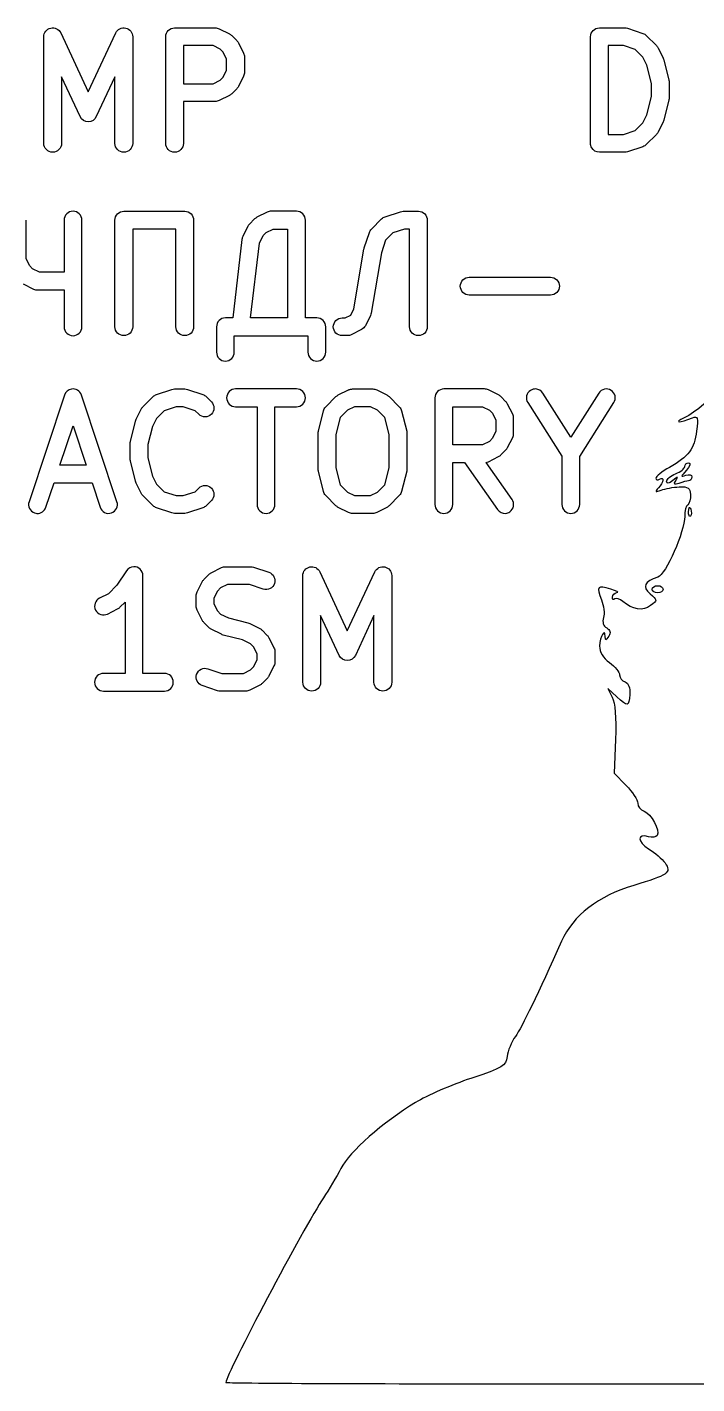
# Model space of a CAD drawing. Header units: millimetres. Extents: x 3 to 110, y 3 to 41.
# Drawn here: x 56.49 to 75.32, y 3.03 to 41.2 of the extents above; entities that cross this region are included whole.
import ezdxf

# ---------------------------------------------------------------- set-up
doc = ezdxf.new("R2010")
doc.units = ezdxf.units.MM
doc.layers.add('1', color=7, linetype='CONTINUOUS')

msp = doc.modelspace()

# ---------------------------------------------------------------- linework, layer by layer
at = {"layer": '1', "color": 7}
for points in [[(56.957281, 37.927926), (56.957281, 40.927921)], [(57.433827, 41.033633), (58.207277, 39.37613), (58.980726, 41.033633)], [(59.457273, 40.927921), (59.457273, 37.927926)], [(60.385771, 37.927926), (60.385771, 39.356422), (60.385771, 40.927921)], [(60.635773, 41.177918), (61.778512, 41.177918)], [(61.890239, 41.151565), (62.175989, 41.008817)], [(62.241041, 40.961947), (62.384045, 40.818942)], [(72.3329, 37.927926), (72.3329, 40.927921)], [(72.582899, 41.177918), (73.297146, 41.177918)], [(73.376163, 41.165103), (73.804658, 41.022355)], [(73.902417, 40.961947), (74.188167, 40.676197)], [(62.43091, 40.753891), (62.573661, 40.468141)], [(74.234959, 40.611303), (74.377963, 40.325553)], [(62.600013, 40.356422), (62.600013, 39.927922)], [(74.396945, 40.274253), (74.53969, 39.702753)], [(57.980732, 38.679208), (57.457284, 39.80096), (57.457284, 37.927926)], [(58.957277, 37.927926), (58.957277, 39.80096), (58.433829, 38.679208)], [(62.573661, 39.8162), (62.43091, 39.53045)], [(62.383885, 39.465238), (62.240881, 39.322488)], [(74.547142, 39.642172), (74.547142, 39.213675)], [(61.778512, 39.106426), (60.885769, 39.106426), (60.885769, 37.927926)], [(62.176146, 39.275856), (61.890397, 39.132857)], [(74.53969, 39.153093), (74.396945, 38.581594)], [(74.188167, 38.179649), (73.902417, 37.8939)], [(74.377963, 38.530293), (74.234959, 38.244544)], [(73.804658, 37.833491), (73.376163, 37.690743)], [(73.297146, 37.677929), (72.582899, 37.677929)], [(59.207276, 36.017914), (60.921522, 36.017914)], [(63.238363, 35.991374), (62.952593, 35.848745)], [(64.064151, 36.017729), (63.349983, 36.017729), (63.349983, 36.017729)], [(66.556739, 35.862352), (66.985234, 36.0051)], [(67.064246, 36.017914), (67.493, 36.017914)], [(57.52864, 35.768131), (57.52864, 34.303622), (56.837728, 34.303622), (56.641359, 34.401808), (56.555575, 34.487591), (56.457389, 34.683961), (56.457389, 35.768131)], [(58.028352, 32.7678), (58.028352, 34.053508), (58.028352, 35.768131)], [(58.957277, 32.767922), (58.957277, 35.767917)], [(60.671521, 32.767922), (60.671521, 35.517916), (59.457273, 35.517916), (59.457273, 32.767922)], [(61.171519, 35.767917), (61.171519, 32.767922)], [(62.697829, 35.593981), (62.555203, 35.308211)], [(62.88748, 35.80172), (62.744336, 35.658576)], [(64.635691, 33.017914), (64.314265, 33.017914), (64.314265, 35.768131)], [(67.242998, 32.767922), (67.242998, 35.517916), (67.104797, 35.517916), (66.770777, 35.406641), (66.56854, 35.204404), (66.450633, 34.85026), (66.168099, 33.155317)], [(66.173222, 35.516194), (66.458972, 35.801943)], [(67.743001, 35.767917), (67.743001, 32.767922)], [(62.530397, 35.225529), (62.270464, 33.017914), (62.064277, 33.017914)], [(65.970053, 34.989637), (66.112803, 35.418388)], [(65.350007, 33.017924), (65.433989, 33.017924), (65.592208, 33.097032), (65.681093, 33.274651), (65.960658, 34.951768)], [(56.381425, 33.972894), (56.66668, 33.830266)], [(68.921494, 34.160668), (71.207239, 34.160668)], [(56.7783, 33.803913), (57.52864, 33.803913), (57.52864, 32.7678)], [(71.207239, 33.660673), (68.921494, 33.660673)], [(66.145069, 33.08454), (66.002067, 32.798791)], [(61.814161, 32.7678), (61.814161, 32.053634)], [(62.314391, 32.053634), (62.314391, 32.517687), (64.064151, 32.517687), (64.385578, 32.517687), (64.385578, 32.053634)], [(64.885805, 32.053634), (64.885805, 32.7678)], [(65.493006, 32.517925), (65.350007, 32.517925)], [(65.890307, 32.687064), (65.604809, 32.544319)], [(60.128259, 30.862368), (60.556753, 31.005116)], [(60.635773, 31.01793), (60.921522, 31.01793)], [(61.000534, 31.005116), (61.429029, 30.862368)], [(64.064151, 31.01804), (63.207357, 31.01804), (62.350047, 31.01804), (62.350047, 31.01804)], [(65.23828, 30.84883), (65.52403, 30.991578)], [(65.635756, 31.01793), (66.207256, 31.01793)], [(66.318975, 30.991578), (66.604725, 30.84883)], [(69.350126, 31.01804), (68.207046, 31.01804), (68.207046, 31.01804)], [(69.747519, 30.849056), (69.461749, 30.991685)], [(57.541561, 30.846991), (56.541105, 27.847176)], [(59.015887, 27.847176), (58.015949, 30.846991)], [(59.74475, 30.51621), (60.030499, 30.80196)], [(61.526796, 30.80196), (61.669793, 30.658955)], [(64.887478, 30.51621), (65.173228, 30.80196)], [(66.669776, 30.80196), (66.955526, 30.51621)], [(67.957448, 30.767926), (67.957448, 29.196448), (67.957448, 27.768111)], [(69.955773, 30.658889), (69.812631, 30.802031)], [(70.144909, 30.308006), (70.002283, 30.593776)], [(70.567623, 30.633568), (71.528803, 29.123583), (71.528803, 27.768111)], [(72.568015, 30.902284), (71.778917, 29.662052), (70.989818, 30.902284)], [(72.028512, 27.768111), (72.028512, 29.123067), (72.989692, 30.633568)], [(59.554953, 30.165566), (59.697958, 30.451316)], [(61.316243, 30.305405), (61.214991, 30.406657), (60.880971, 30.517932), (60.676319, 30.517932), (60.342304, 30.406657), (60.126956, 30.191314), (60.014401, 29.966405), (59.885773, 29.451436), (59.885773, 29.084437), (60.014401, 28.569467), (60.126956, 28.344558), (60.342304, 28.129215), (60.676319, 28.01794), (60.880971, 28.01794), (61.214991, 28.129215), (61.316243, 28.230467)], [(62.350047, 30.517813), (62.957243, 30.517813), (62.957243, 27.768111)], [(63.45747, 27.768111), (63.45747, 30.517813), (64.064151, 30.517813)], [(64.67896, 29.828516), (64.821708, 30.400015)], [(67.021299, 30.400015), (67.16405, 29.828516)], [(70.171264, 29.767988), (70.171264, 30.196384)], [(59.393227, 29.542766), (59.535974, 30.114266)], [(59.385777, 29.053687), (59.385777, 29.482185)], [(64.67151, 28.767938), (64.67151, 29.767934)], [(67.171502, 29.767934), (67.171502, 28.767938)], [(70.002283, 29.370595), (70.144909, 29.656368)], [(69.461749, 28.972689), (69.747519, 29.115831)], [(69.812113, 29.162341), (69.955257, 29.305485)], [(59.535974, 28.421607), (59.393227, 28.993106)], [(64.821708, 28.135857), (64.67896, 28.707356)], [(67.16405, 28.707356), (67.021299, 28.135857)], [(68.45716, 27.768111), (68.45716, 28.946334), (68.791504, 28.946334), (69.716513, 27.624451)], [(70.126306, 27.911255), (69.39767, 28.952019)], [(57.015495, 27.689046), (57.244422, 28.374792), (58.313088, 28.374792), (58.541497, 27.689046)], [(59.697958, 28.084557), (59.554953, 28.370306)], [(60.030499, 27.733913), (59.74475, 28.019662)], [(61.669793, 27.876917), (61.526796, 27.733913)], [(65.173228, 27.733913), (64.887478, 28.019662)], [(66.955526, 28.019662), (66.669776, 27.733913)], [(60.556753, 27.530756), (60.128259, 27.673504)], [(60.921522, 27.517942), (60.635773, 27.517942)], [(61.429029, 27.673504), (61.000534, 27.530756)], [(65.52403, 27.544294), (65.23828, 27.687042)], [(66.207256, 27.517942), (65.635756, 27.517942)], [(66.604725, 27.687042), (66.318975, 27.544294)], [(75.152545, 27.636925), (75.152042, 27.636925)], [(61.666633, 25.848511), (61.952383, 25.991513)], [(62.064262, 26.017947), (62.778512, 26.017947)], [(62.85761, 26.005102), (63.286364, 25.862103)], [(59.285122, 25.90673), (59.012786, 25.498487), (58.773526, 25.259224), (58.523928, 25.134167)], [(60.35017, 23.01802), (59.742974, 23.01802), (59.742974, 25.767719)], [(61.269372, 25.30817), (61.412123, 25.59392)], [(61.458988, 25.658971), (61.601741, 25.801724)], [(64.24301, 22.767955), (64.24301, 25.76795)], [(64.719557, 25.873662), (65.493006, 24.216159), (66.266453, 25.873662)], [(66.743002, 25.76795), (66.743002, 22.767955)], [(61.24302, 24.910701), (61.24302, 25.196451)], [(63.128165, 25.387789), (62.737917, 25.517948), (62.123327, 25.517948), (61.926637, 25.419513), (61.841263, 25.334141), (61.743018, 25.13748), (61.743018, 24.969667), (61.841263, 24.773005), (61.926571, 24.687697), (62.151501, 24.575333), (62.696449, 24.438975)], [(59.098054, 24.87682), (59.243263, 25.021514), (59.243263, 23.01802), (58.635548, 23.01802)], [(58.747686, 24.687166), (59.033456, 24.83031)], [(61.412123, 24.513225), (61.269372, 24.798974)], [(61.601741, 24.305427), (61.458988, 24.448173)], [(65.266459, 23.519238), (64.743006, 24.640994), (64.743006, 22.767955)], [(66.243004, 22.767955), (66.243004, 24.640989), (65.719556, 23.519238)], [(61.572033, 23.147887), (61.962063, 23.017956), (62.576795, 23.017956), (62.773353, 23.116148), (62.858781, 23.201725), (62.957264, 23.398519), (62.957264, 23.565887), (62.858781, 23.762681), (62.773353, 23.848259), (62.548528, 23.960572), (62.003581, 24.096929)], [(61.952543, 24.115807), (61.666793, 24.258557)], [(62.747488, 24.420098), (63.033238, 24.277348)], [(63.098447, 24.230325), (63.241195, 24.087321)], [(63.287827, 24.022584), (63.430831, 23.736834)], [(63.457262, 23.624952), (63.457262, 23.339454)], [(63.430831, 23.227575), (63.287827, 22.941825)], [(61.842505, 22.530772), (61.414002, 22.67352)], [(63.033238, 22.687058), (62.747488, 22.544311)], [(63.241195, 22.877086), (63.098447, 22.734086)], [(73.068954, 22.359735), (72.820405, 22.58866), (72.944944, 22.348366)], [(58.635548, 22.517793), (59.492861, 22.517793), (60.35017, 22.517793)], [(62.635761, 22.517958), (61.921517, 22.517958)], [(73.035378, 21.160327), (73.000215, 20.212064), (73.330441, 19.871517)], [(71.372421, 3.03019), (80.666428, 3.03019), (80.890689, 3.462204), (81.114976, 3.893701), (81.203849, 3.462204)]]:
    msp.add_lwpolyline(points, dxfattribs=at)
for points in [[(60.885769, 39.606422), (61.719452, 39.606422), (61.916244, 39.704907), (62.001824, 39.79033), (62.100015, 39.98689), (62.100015, 40.297451), (62.00177, 40.494112), (61.916208, 40.579672), (61.719546, 40.677919), (60.885769, 40.677919)], [(72.832896, 38.177927), (73.2566, 38.177927), (73.590615, 38.289202), (73.805964, 38.504546), (73.918516, 38.729455), (74.047144, 39.244424), (74.047144, 39.611423), (73.918516, 40.126392), (73.805964, 40.351301), (73.590615, 40.566644), (73.2566, 40.677919), (72.832896, 40.677919)], [(57.207283, 37.677929)], [(60.635773, 37.677929)], [(63.408896, 35.518017), (63.814038, 35.518017), (63.814038, 33.017914), (62.77431, 33.017914), (63.021838, 35.123726), (63.126743, 35.33405), (63.212526, 35.419831), (63.408896, 35.518017)], [(59.207276, 32.517925)], [(57.734314, 31.013904)], [(70.793964, 31.017521)], [(65.694722, 28.01794), (66.148285, 28.01794), (66.344946, 28.116187), (66.552992, 28.324228), (66.671499, 28.798687), (66.671499, 29.737185), (66.552992, 30.211644), (66.344946, 30.419685), (66.148285, 30.517932), (65.694728, 30.517932), (65.498061, 30.419685), (65.290015, 30.211644), (65.171506, 29.737185), (65.171506, 28.798687), (65.290015, 28.324228), (65.498061, 28.116187)], [(68.45716, 30.517813), (69.291216, 30.517813), (69.487585, 30.419627), (69.573369, 30.334361), (69.671555, 30.137473), (69.671555, 29.826898), (69.573369, 29.630528), (69.487585, 29.544745), (69.2907, 29.446561), (68.45716, 29.446561), (68.45716, 30.517813)], [(57.778754, 29.977276), (58.146175, 28.875019), (57.411336, 28.875019), (57.778754, 29.977276)], [(75.098808, 28.938655)], [(75.111217, 27.680851)], [(59.486658, 26.017832)], [(74.219282, 25.484087)], [(64.493009, 22.517958)]]:
    msp.add_lwpolyline(points, close=True, dxfattribs=at)
for points in [[(56.957281, 40.927921), (56.957335, 41.045098), (57.038762, 41.146519), (57.153158, 41.171895)], [(57.153158, 41.171895), (57.267555, 41.197272), (57.384229, 41.139796), (57.433827, 41.033633)], [(58.980726, 41.033633), (59.030324, 41.139796), (59.146998, 41.197272), (59.261395, 41.171895)], [(59.261395, 41.171895), (59.375792, 41.146519), (59.457218, 41.045098), (59.457273, 40.927921)], [(60.385771, 40.927921), (60.385786, 41.065986), (60.497708, 41.177905), (60.635773, 41.177918)], [(61.778512, 41.177918), (61.817294, 41.177917), (61.855545, 41.168896), (61.890239, 41.151565)], [(62.175989, 41.008817), (62.200053, 40.996795), (62.222019, 40.980968), (62.241041, 40.961947)], [(72.3329, 40.927921), (72.332915, 41.065985), (72.444835, 41.177904), (72.582899, 41.177918)], [(73.297146, 41.177918), (73.324002, 41.177918), (73.350683, 41.173591), (73.376163, 41.165103)], [(73.804658, 41.022355), (73.841493, 41.010083), (73.874963, 40.9894), (73.902417, 40.961947)], [(62.384045, 40.818942), (62.403064, 40.799921), (62.41889, 40.777954), (62.43091, 40.753891)], [(62.573661, 40.468141), (62.59099, 40.433449), (62.600012, 40.395201), (62.600013, 40.356422)], [(74.188167, 40.676197), (74.207146, 40.657218), (74.222946, 40.635306), (74.234959, 40.611303)], [(74.377963, 40.325553), (74.386147, 40.309199), (74.392513, 40.291996), (74.396945, 40.274253)], [(62.600013, 39.927922), (62.600012, 39.889141), (62.59099, 39.850893), (62.573661, 39.8162)], [(74.53969, 39.702753), (74.544639, 39.68294), (74.547142, 39.662594), (74.547142, 39.642172)], [(62.240881, 39.322488), (62.221938, 39.303579), (62.200081, 39.287835), (62.176146, 39.275856)], [(62.43091, 39.53045), (62.418856, 39.506318), (62.402975, 39.484297), (62.383885, 39.465238)], [(61.890397, 39.132857), (61.855661, 39.115475), (61.817354, 39.106426), (61.778512, 39.106426)], [(74.547142, 39.213675), (74.547142, 39.193252), (74.544639, 39.172907), (74.53969, 39.153093)], [(58.207281, 38.534957), (58.110156, 38.534957), (58.02182, 38.591203), (57.980732, 38.679208)], [(58.433829, 38.679208), (58.392741, 38.591203), (58.304405, 38.534957), (58.207281, 38.534957)], [(74.396945, 38.581594), (74.392513, 38.563851), (74.386147, 38.546648), (74.377963, 38.530293)], [(74.234959, 38.244544), (74.222946, 38.220541), (74.207146, 38.198629), (74.188167, 38.179649)], [(57.207283, 37.677929), (57.069212, 37.677928), (56.957282, 37.789855), (56.957281, 37.927926)], [(57.457284, 37.927926), (57.457283, 37.789855), (57.345353, 37.677928), (57.207283, 37.677929)], [(59.207276, 37.677929), (59.069206, 37.677929), (58.957278, 37.789856), (58.957277, 37.927926)], [(59.457273, 37.927926), (59.457271, 37.789857), (59.345345, 37.67793), (59.207276, 37.677929)], [(60.635773, 37.677929), (60.497702, 37.677928), (60.385772, 37.789855), (60.385771, 37.927926)], [(60.885769, 37.927926), (60.885768, 37.789857), (60.773842, 37.67793), (60.635773, 37.677929)], [(72.366395, 37.80293), (72.344453, 37.840933), (72.332901, 37.884043), (72.3329, 37.927926)], [(72.582899, 37.677929), (72.493583, 37.67793), (72.411052, 37.72558), (72.366395, 37.80293)], [(73.902417, 37.8939), (73.874963, 37.866446), (73.841493, 37.845764), (73.804658, 37.833491)], [(73.376163, 37.690743), (73.350683, 37.682256), (73.324002, 37.677929), (73.297146, 37.677929)], [(57.778754, 36.017729), (57.640795, 36.017792), (57.528862, 35.906089), (57.52864, 35.768131)], [(58.028352, 35.768131), (58.028131, 35.905888), (57.916511, 36.017508), (57.778754, 36.017729)], [(58.957277, 35.767917), (58.957292, 35.905981), (59.069212, 36.0179), (59.207276, 36.017914)], [(60.921522, 36.017914), (61.059585, 36.017899), (61.171504, 35.90598), (61.171519, 35.767917)], [(63.349983, 36.017729), (63.311237, 36.017711), (63.273025, 36.008689), (63.238363, 35.991374)], [(64.314265, 35.768131), (64.314029, 35.906084), (64.202104, 36.017778), (64.064151, 36.017729)], [(66.985234, 36.0051), (67.010712, 36.013587), (67.037391, 36.017914), (67.064246, 36.017914)], [(67.493, 36.017914), (67.631065, 36.017902), (67.742986, 35.905982), (67.743001, 35.767917)], [(62.744336, 35.658576), (62.725484, 35.639666), (62.709782, 35.617858), (62.697829, 35.593981)], [(62.952593, 35.848745), (62.928496, 35.836681), (62.906508, 35.820801), (62.88748, 35.80172)], [(66.112803, 35.418388), (66.125073, 35.455241), (66.145759, 35.488727), (66.173222, 35.516194)], [(66.458972, 35.801943), (66.486428, 35.829398), (66.519901, 35.85008), (66.556739, 35.862352)], [(62.555203, 35.308211), (62.542203, 35.282297), (62.533809, 35.254319), (62.530397, 35.225529)], [(65.960658, 34.951768), (65.962798, 34.964617), (65.96594, 34.977278), (65.970053, 34.989637)], [(68.671495, 33.910669), (68.671495, 34.04874), (68.783423, 34.160668), (68.921494, 34.160668)], [(71.207239, 34.160668), (71.345309, 34.160667), (71.457236, 34.048739), (71.457236, 33.910669)], [(56.66668, 33.830266), (56.701342, 33.812951), (56.739554, 33.80393), (56.7783, 33.803913)], [(68.921494, 33.660673), (68.783424, 33.660673), (68.671496, 33.772599), (68.671495, 33.910669)], [(71.457236, 33.910669), (71.457235, 33.7726), (71.345308, 33.660674), (71.207239, 33.660673)], [(61.887392, 32.944684), (61.840481, 32.897774), (61.814137, 32.834142), (61.814161, 32.7678)], [(62.064277, 33.017914), (61.997935, 33.017938), (61.934303, 32.991595), (61.887392, 32.944684)], [(64.812574, 32.944683), (64.765664, 32.991594), (64.702033, 33.017937), (64.635691, 33.017914)], [(64.885805, 32.7678), (64.885828, 32.834142), (64.859485, 32.897773), (64.812574, 32.944683)], [(65.100005, 32.767922), (65.100004, 32.834227), (65.126344, 32.897816), (65.173228, 32.944701)], [(65.173228, 32.944701), (65.220113, 32.991585), (65.283702, 33.017925), (65.350007, 33.017924)], [(66.168099, 33.155317), (66.163997, 33.130708), (66.156234, 33.106852), (66.145069, 33.08454)], [(57.52864, 32.7678), (57.52861, 32.701457), (57.554951, 32.637822), (57.601863, 32.59091)], [(57.601863, 32.59091), (57.648775, 32.543998), (57.71241, 32.517656), (57.778754, 32.517687)], [(57.778754, 32.517687), (57.916713, 32.517908), (58.028415, 32.629841), (58.028352, 32.7678)], [(59.207276, 32.517925), (59.069206, 32.517925), (58.957278, 32.629852), (58.957277, 32.767922)], [(59.457273, 32.767922), (59.457271, 32.629853), (59.345345, 32.517927), (59.207276, 32.517925)], [(60.921522, 32.517925), (60.783452, 32.517924), (60.671522, 32.629851), (60.671521, 32.767922)], [(61.171519, 32.767922), (61.171518, 32.629853), (61.059591, 32.517927), (60.921522, 32.517925)], [(65.350007, 32.517925), (65.211936, 32.517924), (65.100007, 32.629851), (65.100005, 32.767922)], [(65.604809, 32.544319), (65.570095, 32.526963), (65.531817, 32.517926), (65.493006, 32.517925)], [(66.002067, 32.798791), (65.977873, 32.750445), (65.93866, 32.711244), (65.890307, 32.687064)], [(67.493, 32.517925), (67.354929, 32.517924), (67.242999, 32.629851), (67.242998, 32.767922)], [(67.743001, 32.767922), (67.743, 32.629851), (67.63107, 32.517924), (67.493, 32.517925)], [(61.814161, 32.053634), (61.814131, 31.98729), (61.840473, 31.923655), (61.887385, 31.876743)], [(61.887385, 31.876743), (61.934298, 31.829831), (61.997933, 31.80349), (62.064277, 31.803521)], [(62.064277, 31.803521), (62.130621, 31.803491), (62.194256, 31.829832), (62.241168, 31.876744)], [(62.241168, 31.876744), (62.28808, 31.923656), (62.314421, 31.987291), (62.314391, 32.053634)], [(64.385578, 32.053634), (64.385547, 31.987291), (64.411889, 31.923656), (64.458801, 31.876744)], [(64.458801, 31.876744), (64.505713, 31.829832), (64.569348, 31.803491), (64.635691, 31.803521)], [(64.635691, 31.803521), (64.702035, 31.803491), (64.76567, 31.829832), (64.812582, 31.876744)], [(64.812582, 31.876744), (64.859494, 31.923656), (64.885835, 31.987291), (64.885805, 32.053634)], [(57.734314, 31.013904), (57.644389, 30.997671), (57.570483, 30.933672), (57.541561, 30.846991)], [(58.015949, 30.846991), (57.976612, 30.964901), (57.856631, 31.036008), (57.734314, 31.013904)], [(60.556753, 31.005116), (60.582234, 31.013604), (60.608916, 31.017931), (60.635773, 31.01793)], [(60.921522, 31.01793), (60.948377, 31.01793), (60.975056, 31.013603), (61.000534, 31.005116)], [(62.173157, 30.944817), (62.126245, 30.897905), (62.099903, 30.83427), (62.099934, 30.767926)], [(62.350047, 31.01804), (62.283704, 31.01807), (62.220069, 30.991729), (62.173157, 30.944817)], [(64.241042, 30.944817), (64.19413, 30.991729), (64.130495, 31.01807), (64.064151, 31.01804)], [(64.314265, 30.767926), (64.314295, 30.83427), (64.287954, 30.897905), (64.241042, 30.944817)], [(65.52403, 30.991578), (65.531817, 30.994714), (65.539756, 30.997455), (65.547819, 30.999792)], [(65.547819, 30.999792), (65.557822, 31.003991), (65.568088, 31.007534), (65.578551, 31.010399)], [(65.578551, 31.010399), (65.589215, 31.012518), (65.600007, 31.013938), (65.610857, 31.014651)], [(65.610857, 31.014651), (65.619097, 31.016161), (65.627407, 31.017255), (65.635756, 31.01793)], [(66.207256, 31.01793), (66.246035, 31.017929), (66.284283, 31.008907), (66.318975, 30.991578)], [(68.207046, 31.01804), (68.069093, 31.017804), (67.957399, 30.905879), (67.957448, 30.767926)], [(69.461749, 30.991685), (69.427086, 31.009), (69.388873, 31.018023), (69.350126, 31.01804)], [(70.64462, 30.978764), (70.588615, 30.943214), (70.549034, 30.886864), (70.534593, 30.822121)], [(70.793964, 31.017521), (70.741342, 31.020671), (70.68907, 31.007106), (70.64462, 30.978764)], [(70.989818, 30.902284), (70.946772, 30.969862), (70.873943, 31.012714), (70.793964, 31.017521)], [(72.912695, 30.978764), (72.796359, 31.052622), (72.642195, 31.018415), (72.568015, 30.902284)], [(73.022722, 30.822121), (73.008281, 30.886864), (72.9687, 30.943214), (72.912695, 30.978764)], [(75.846044, 30.970567), (75.82964, 30.830484), (75.275074, 30.344503), (74.971174, 30.204208)], [(60.030499, 30.80196), (60.057953, 30.829413), (60.091424, 30.850096), (60.128259, 30.862368)], [(61.429029, 30.862368), (61.465867, 30.850097), (61.49934, 30.829414), (61.526796, 30.80196)], [(61.669793, 30.658955), (61.767422, 30.561325), (61.767422, 30.403036), (61.669793, 30.305405)], [(62.099934, 30.767926), (62.099903, 30.701583), (62.126245, 30.637948), (62.173157, 30.591036)], [(62.173157, 30.591036), (62.220069, 30.544124), (62.283704, 30.517782), (62.350047, 30.517813)], [(64.064151, 30.517813), (64.130495, 30.517782), (64.19413, 30.544124), (64.241042, 30.591036)], [(64.241042, 30.591036), (64.287954, 30.637948), (64.314295, 30.701583), (64.314265, 30.767926)], [(65.173228, 30.80196), (65.192249, 30.820981), (65.214216, 30.836808), (65.23828, 30.84883)], [(66.604725, 30.84883), (66.628789, 30.836808), (66.650755, 30.820981), (66.669776, 30.80196)], [(69.812631, 30.802031), (69.793603, 30.821112), (69.771615, 30.836992), (69.747519, 30.849056)], [(70.002283, 30.593776), (69.990376, 30.617837), (69.974671, 30.639823), (69.955773, 30.658889)], [(70.534593, 30.822121), (70.520151, 30.757377), (70.532033, 30.689548), (70.567623, 30.633568)], [(72.989692, 30.633568), (73.025282, 30.689548), (73.037164, 30.757377), (73.022722, 30.822121)], [(59.535974, 30.114266), (59.540406, 30.132008), (59.54677, 30.149211), (59.554953, 30.165566)], [(59.697958, 30.451316), (59.709971, 30.475318), (59.72577, 30.49723), (59.74475, 30.51621)], [(61.669793, 30.305405), (61.572162, 30.207776), (61.413873, 30.207776), (61.316243, 30.305405)], [(64.821708, 30.400015), (64.832693, 30.443993), (64.855427, 30.484156), (64.887478, 30.51621)], [(66.955526, 30.51621), (66.987578, 30.484157), (67.010313, 30.443993), (67.021299, 30.400015)], [(70.171264, 30.196384), (70.171247, 30.235131), (70.162224, 30.273344), (70.144909, 30.308006)], [(74.971174, 30.204208), (74.645604, 30.05389), (74.837189, 30.053867), (75.201123, 30.204208)], [(75.201123, 30.204208), (75.348072, 30.264914), (75.363047, 30.216924), (75.314814, 29.835239)], [(64.67151, 29.767934), (64.67151, 29.788357), (64.674012, 29.808702), (64.67896, 29.828516)], [(67.16405, 29.828516), (67.168999, 29.808702), (67.171501, 29.788357), (67.171502, 29.767934)], [(75.314814, 29.835239), (75.250732, 29.328026), (75.093543, 29.116184), (74.55517, 28.813597)], [(59.385777, 29.482185), (59.385777, 29.502607), (59.388279, 29.522952), (59.393227, 29.542766)], [(70.144909, 29.656368), (70.162224, 29.69103), (70.171246, 29.729242), (70.171264, 29.767988)], [(59.393227, 28.993106), (59.388279, 29.01292), (59.385777, 29.033265), (59.385777, 29.053687)], [(69.747519, 29.115831), (69.771396, 29.127785), (69.793203, 29.143488), (69.812113, 29.162341)], [(69.955257, 29.305485), (69.974339, 29.324512), (69.990219, 29.346499), (70.002283, 29.370595)], [(64.67896, 28.707356), (64.674012, 28.72717), (64.67151, 28.747515), (64.67151, 28.767938)], [(67.171502, 28.767938), (67.171501, 28.747515), (67.168999, 28.72717), (67.16405, 28.707356)], [(69.39767, 28.952019), (69.419864, 28.955988), (69.441419, 28.962942), (69.461749, 28.972689)], [(74.55517, 28.813597), (74.342683, 28.694177), (74.16864, 28.556044), (74.16864, 28.507157)], [(74.473519, 28.420339), (74.473519, 28.484442), (74.587555, 28.58065), (74.727254, 28.633762)], [(74.727254, 28.633762), (74.866954, 28.686877), (74.981492, 28.777002), (74.981492, 28.834266)], [(75.028535, 28.730915), (74.863753, 28.548982), (74.861636, 28.531435), (75.012501, 28.58932)], [(74.981492, 28.834266), (74.981492, 28.891527), (75.034277, 28.938655), (75.098808, 28.938655)], [(75.012501, 28.58932), (75.110344, 28.626875), (75.184586, 28.606767), (75.184586, 28.542812)], [(75.098808, 28.938655), (75.164531, 28.938655), (75.133733, 28.84717), (75.028535, 28.730915)], [(59.554953, 28.370306), (59.54677, 28.386661), (59.540406, 28.403864), (59.535974, 28.421607)], [(61.316243, 28.230467), (61.413873, 28.328096), (61.572162, 28.328096), (61.669793, 28.230467)], [(74.16864, 28.507157), (74.16864, 28.458262), (74.214545, 28.446782), (74.270425, 28.481318)], [(74.270425, 28.481318), (74.414438, 28.570313), (74.396208, 28.39614), (74.244602, 28.232755)], [(74.321067, 28.172293), (74.432826, 28.214475), (74.661426, 28.255821), (74.829066, 28.263759)], [(74.645604, 28.443593), (74.529611, 28.349492), (74.473519, 28.341681), (74.473519, 28.420339)], [(74.73035, 28.438426), (74.804592, 28.56156), (74.792342, 28.562619), (74.645604, 28.443593)], [(74.820785, 28.362462), (74.686059, 28.310759), (74.66431, 28.328841), (74.73035, 28.438426)], [(75.091056, 28.430674), (75.039753, 28.430674), (74.918363, 28.3999), (74.820785, 28.362462)], [(74.829066, 28.263759), (75.0796, 28.275639), (75.135797, 28.236674), (75.145322, 28.046719)], [(75.184586, 28.542812), (75.184586, 28.480955), (75.142385, 28.430674), (75.091056, 28.430674)], [(59.74475, 28.019662), (59.72577, 28.038642), (59.709971, 28.060554), (59.697958, 28.084557)], [(61.669793, 28.230467), (61.767422, 28.132836), (61.767422, 27.974547), (61.669793, 27.876917)], [(64.887478, 28.019662), (64.855427, 28.051716), (64.832693, 28.091879), (64.821708, 28.135857)], [(67.021299, 28.135857), (67.010313, 28.091879), (66.987578, 28.051715), (66.955526, 28.019662)], [(70.167731, 27.724364), (70.179265, 27.78969), (70.164363, 27.856921), (70.126306, 27.911255)], [(74.244602, 28.232755), (74.140198, 28.120217), (74.154009, 28.109229), (74.321067, 28.172293)], [(75.145322, 28.046719), (75.151751, 27.919613), (75.1177, 27.791327), (75.06936, 27.761467)], [(56.541105, 27.847176), (56.520129, 27.784269), (56.525006, 27.715605), (56.554662, 27.656293)], [(56.554662, 27.656293), (56.584318, 27.596981), (56.636323, 27.551882), (56.699235, 27.530919)], [(56.699235, 27.530919), (56.719961, 27.524002), (56.741504, 27.519832), (56.763314, 27.518516)], [(56.763314, 27.518516), (56.876283, 27.511726), (56.979724, 27.581675), (57.015495, 27.689046)], [(58.541497, 27.689046), (58.562461, 27.626134), (58.607561, 27.574129), (58.666873, 27.544473)], [(58.666873, 27.544473), (58.726185, 27.514818), (58.79485, 27.509942), (58.857757, 27.530919)], [(58.857757, 27.530919), (58.920669, 27.551882), (58.972674, 27.596981), (59.002331, 27.656293)], [(59.002331, 27.656293), (59.031987, 27.715605), (59.036863, 27.784269), (59.015887, 27.847176)], [(60.128259, 27.673504), (60.091424, 27.685777), (60.057953, 27.706459), (60.030499, 27.733913)], [(60.635773, 27.517942), (60.608916, 27.517941), (60.582234, 27.522268), (60.556753, 27.530756)], [(61.000534, 27.530756), (60.975056, 27.522269), (60.948377, 27.517942), (60.921522, 27.517942)], [(61.526796, 27.733913), (61.49934, 27.706458), (61.465867, 27.685776), (61.429029, 27.673504)], [(62.957243, 27.768111), (62.957213, 27.701768), (62.983555, 27.638133), (63.030467, 27.591221)], [(63.030467, 27.591221), (63.077378, 27.544309), (63.141013, 27.517967), (63.207357, 27.517998)], [(63.207357, 27.517998), (63.2737, 27.517967), (63.337335, 27.544309), (63.384247, 27.591221)], [(63.384247, 27.591221), (63.431159, 27.638133), (63.457501, 27.701768), (63.45747, 27.768111)], [(65.23828, 27.687042), (65.214216, 27.699064), (65.192249, 27.714891), (65.173228, 27.733913)], [(65.635756, 27.517942), (65.596974, 27.517942), (65.558724, 27.526964), (65.52403, 27.544294)], [(66.318975, 27.544294), (66.284283, 27.526965), (66.246035, 27.517943), (66.207256, 27.517942)], [(66.669776, 27.733913), (66.650755, 27.714891), (66.628789, 27.699064), (66.604725, 27.687042)], [(67.957448, 27.768111), (67.957385, 27.630152), (68.069087, 27.518219), (68.207046, 27.517998)], [(68.207046, 27.517998), (68.27339, 27.517967), (68.337025, 27.544309), (68.383936, 27.591221)], [(68.383936, 27.591221), (68.430848, 27.638133), (68.45719, 27.701768), (68.45716, 27.768111)], [(69.716513, 27.624451), (69.76785, 27.551284), (69.854345, 27.511091), (69.943373, 27.519031)], [(69.943373, 27.519031), (69.987, 27.522786), (70.028876, 27.537933), (70.06481, 27.562958)], [(70.06481, 27.562958), (70.119172, 27.600974), (70.156197, 27.659038), (70.167731, 27.724364)], [(71.528803, 27.768111), (71.528773, 27.701768), (71.555114, 27.638133), (71.602026, 27.591221)], [(71.602026, 27.591221), (71.648938, 27.544309), (71.712573, 27.517967), (71.778917, 27.517998)], [(71.778917, 27.517998), (71.916874, 27.518221), (72.028575, 27.630153), (72.028512, 27.768111)], [(75.06936, 27.761467), (75.021047, 27.731606), (74.982021, 27.584204), (74.982021, 27.433839)], [(75.14429, 27.442107), (75.110503, 27.408346), (75.086558, 27.468327), (75.091056, 27.57543)], [(75.091056, 27.57543), (75.09349, 27.63461), (75.100528, 27.67017), (75.111217, 27.680851)], [(75.111217, 27.680851), (75.12188, 27.691532), (75.136353, 27.677451), (75.152545, 27.636925)], [(75.152042, 27.636925), (75.181491, 27.563582), (75.178051, 27.475862), (75.14429, 27.442107)], [(74.982021, 27.433839), (74.983238, 27.002145), (74.45058, 25.796456), (74.227034, 25.7249)], [(59.486658, 26.017832), (59.405415, 26.015754), (59.330251, 25.974318), (59.285122, 25.90673)], [(59.667565, 25.946833), (59.619304, 25.993926), (59.554067, 26.019529), (59.486658, 26.017832)], [(61.952383, 25.991513), (61.987116, 26.008895), (62.025422, 26.017945), (62.064262, 26.017947)], [(62.778512, 26.017947), (62.805397, 26.017946), (62.832106, 26.013608), (62.85761, 26.005102)], [(64.24301, 25.76795), (64.243065, 25.885127), (64.324491, 25.986548), (64.438888, 26.011924)], [(64.438888, 26.011924), (64.553284, 26.037301), (64.669959, 25.979825), (64.719557, 25.873662)], [(66.266453, 25.873662), (66.316049, 25.979828), (66.432725, 26.037307), (66.547124, 26.01193)], [(66.547124, 26.01193), (66.661523, 25.986553), (66.74295, 25.88513), (66.743002, 25.76795)], [(59.742974, 25.767719), (59.743019, 25.83515), (59.715826, 25.89974), (59.667565, 25.946833)], [(61.412123, 25.59392), (61.424144, 25.617983), (61.439969, 25.63995), (61.458988, 25.658971)], [(61.601741, 25.801724), (61.62072, 25.820702), (61.642631, 25.8365), (61.666633, 25.848511)], [(63.286364, 25.862103), (63.41734, 25.818416), (63.488103, 25.676824), (63.444417, 25.545848)], [(74.227034, 25.7249), (73.847331, 25.603361), (73.777269, 25.454332), (74.006874, 25.258779)], [(61.24302, 25.196451), (61.243021, 25.23523), (61.252043, 25.273478), (61.269372, 25.30817)], [(63.444417, 25.545848), (63.400733, 25.414871), (63.259142, 25.344105), (63.128165, 25.387789)], [(72.90359, 25.387969), (72.523622, 25.501454), (72.486475, 25.458965), (72.640039, 25.088247)], [(73.076204, 25.289785), (73.146054, 25.294587), (73.068425, 25.338741), (72.90359, 25.387969)], [(72.949071, 25.162145), (72.949071, 25.227338), (73.006354, 25.28497), (73.076204, 25.289785)], [(74.006874, 25.258779), (74.216927, 25.079828), (74.216768, 25.076007), (74.021347, 24.924949)], [(74.066829, 25.382286), (74.066829, 25.438166), (74.135462, 25.484087), (74.219282, 25.484087)], [(74.219282, 25.281001), (74.135462, 25.281001), (74.066829, 25.326406), (74.066829, 25.382286)], [(74.219282, 25.484087), (74.303101, 25.484087), (74.371708, 25.438166), (74.371708, 25.382286)], [(74.371708, 25.382286), (74.371708, 25.326406), (74.303101, 25.281001), (74.219282, 25.281001)], [(58.523928, 25.134167), (58.40052, 25.072354), (58.350555, 24.922227), (58.412308, 24.798789)], [(59.033456, 24.83031), (59.057334, 24.842264), (59.079143, 24.857967), (59.098054, 24.87682)], [(61.269372, 24.798974), (61.252042, 24.833669), (61.24302, 24.871919), (61.24302, 24.910701)], [(72.640039, 25.088247), (72.708539, 24.922936), (72.735447, 24.696651), (72.699993, 24.58492)], [(73.017281, 25.111501), (72.979895, 25.074126), (72.949071, 25.096952), (72.949071, 25.162145)], [(73.245695, 25.039154), (73.157325, 25.116486), (73.05464, 25.148876), (73.017281, 25.111501)], [(74.021347, 24.924949), (73.809839, 24.761476), (73.513057, 24.805143), (73.245695, 25.039154)], [(58.412308, 24.798789), (58.47412, 24.67538), (58.624248, 24.625414), (58.747686, 24.687166)], [(61.458988, 24.448173), (61.439969, 24.467194), (61.424144, 24.489161), (61.412123, 24.513225)], [(62.696449, 24.438975), (62.714098, 24.434559), (62.731213, 24.428229), (62.747488, 24.420098)], [(72.699993, 24.58492), (72.659115, 24.45615), (72.691315, 24.350571), (72.787835, 24.296564)], [(61.666793, 24.258557), (61.642729, 24.270579), (61.620763, 24.286406), (61.601741, 24.305427)], [(62.003581, 24.096929), (61.985932, 24.101346), (61.968818, 24.107676), (61.952543, 24.115807)], [(63.033238, 24.277348), (63.057368, 24.265294), (63.079389, 24.249414), (63.098447, 24.230325)], [(63.241195, 24.087321), (63.260104, 24.068377), (63.275848, 24.04652), (63.287827, 24.022584)], [(72.747539, 24.053169), (72.744787, 24.307404), (72.593922, 24.054373), (72.588895, 23.787036)], [(72.844693, 24.060403), (72.765689, 23.935252), (72.747539, 23.933829), (72.747539, 24.053169)], [(72.787835, 24.296564), (72.893721, 24.237306), (72.911077, 24.165389), (72.844693, 24.060403)], [(63.430831, 23.736834), (63.448212, 23.702099), (63.457262, 23.663793), (63.457262, 23.624952)], [(72.588895, 23.787036), (72.58572, 23.619026), (72.683113, 23.456402), (72.868453, 23.319364)], [(63.457262, 23.339454), (63.457261, 23.300614), (63.448212, 23.262309), (63.430831, 23.227575)], [(65.493007, 23.374986), (65.395883, 23.374986), (65.307547, 23.431233), (65.266459, 23.519238)], [(65.719556, 23.519238), (65.678468, 23.431233), (65.590132, 23.374986), (65.493007, 23.374986)], [(72.868453, 23.319364), (73.024822, 23.203763), (73.152668, 23.047682), (73.152668, 22.972618)], [(58.635548, 23.01802), (58.497591, 23.017797), (58.38589, 22.905864), (58.385953, 22.767906)], [(60.599768, 22.767906), (60.599832, 22.905865), (60.488129, 23.017798), (60.35017, 23.01802)], [(61.414002, 22.67352), (61.28301, 22.717159), (61.212195, 22.858726), (61.255834, 22.989719)], [(61.255834, 22.989719), (61.299473, 23.120712), (61.44104, 23.191526), (61.572033, 23.147887)], [(63.287827, 22.941825), (63.275848, 22.917888), (63.260104, 22.89603), (63.241195, 22.877086)], [(73.152668, 22.972618), (73.152668, 22.897553), (73.22138, 22.809605), (73.305624, 22.777281)], [(58.385953, 22.767906), (58.38589, 22.629949), (58.497591, 22.518016), (58.635548, 22.517793)], [(60.35017, 22.517793), (60.488129, 22.518014), (60.599832, 22.629948), (60.599768, 22.767906)], [(61.921517, 22.517958), (61.894662, 22.517959), (61.867983, 22.522285), (61.842505, 22.530772)], [(62.747488, 22.544311), (62.712794, 22.52698), (62.674543, 22.517958), (62.635761, 22.517958)], [(63.098447, 22.734086), (63.07939, 22.714995), (63.057369, 22.699114), (63.033238, 22.687058)], [(64.493009, 22.517958), (64.35494, 22.517958), (64.243012, 22.629885), (64.24301, 22.767955)], [(64.743006, 22.767955), (64.743005, 22.629886), (64.631078, 22.517959), (64.493009, 22.517958)], [(66.493005, 22.517958), (66.354935, 22.517957), (66.243005, 22.629884), (66.243004, 22.767955)], [(66.743002, 22.767955), (66.743001, 22.629886), (66.631074, 22.517959), (66.493005, 22.517958)], [(73.305624, 22.777281), (73.401561, 22.740472), (73.450403, 22.608747), (73.43638, 22.424846)], [(72.944944, 22.348366), (73.026462, 22.192087), (73.058133, 21.777994), (73.035378, 21.160327)], [(73.43638, 22.424846), (73.409472, 22.071511), (73.387168, 22.067495), (73.068954, 22.359735)], [(73.330441, 19.871517), (73.512051, 19.684134), (73.660641, 19.455936), (73.660641, 19.364573)], [(73.660641, 19.364573), (73.660641, 19.273207), (73.740624, 19.172433), (73.838414, 19.140813)], [(73.838414, 19.140813), (74.037037, 19.076585), (74.295508, 18.596819), (74.207904, 18.455069)], [(73.965546, 18.423028), (73.637702, 18.527089), (73.639554, 18.280246), (73.968113, 18.080414)], [(74.207904, 18.455069), (74.176816, 18.404761), (74.067914, 18.390543), (73.965546, 18.423028)], [(73.968113, 18.080414), (74.142711, 17.974229), (74.349456, 17.795747), (74.428038, 17.68354)], [(74.428038, 17.68354), (74.618564, 17.411549), (74.515165, 17.337238), (73.548008, 17.053605)], [(73.548008, 17.053605), (72.557489, 16.763127), (71.841183, 16.209135), (71.517625, 15.482643)], [(71.517625, 15.482643), (70.863761, 14.014512), (70.399656, 13.055748), (70.220559, 12.804259)], [(70.220559, 12.804259), (70.110678, 12.649925), (70.005242, 12.395105), (69.986456, 12.237885)], [(69.986456, 12.237885), (69.954786, 11.973902), (69.877183, 11.926759), (68.971013, 11.62397)], [(68.971013, 11.62397), (68.431343, 11.443633), (67.730727, 11.139587), (67.414022, 10.948042)], [(67.414022, 10.948042), (66.503486, 10.397371), (65.546066, 9.551362), (65.312333, 9.090794)], [(65.312333, 9.090794), (65.194699, 8.859012), (64.974513, 8.486457), (64.82296, 8.262938)], [(64.82296, 8.262938), (64.287312, 7.472991), (62.077912, 3.293849), (62.077912, 3.070496)], [(62.077912, 3.070496), (62.077912, 3.048367), (66.260546, 3.03019), (71.372421, 3.03019)]]:
    msp.add_open_spline(points, degree=3, dxfattribs=at)

doc.saveas('drawing.dxf')
